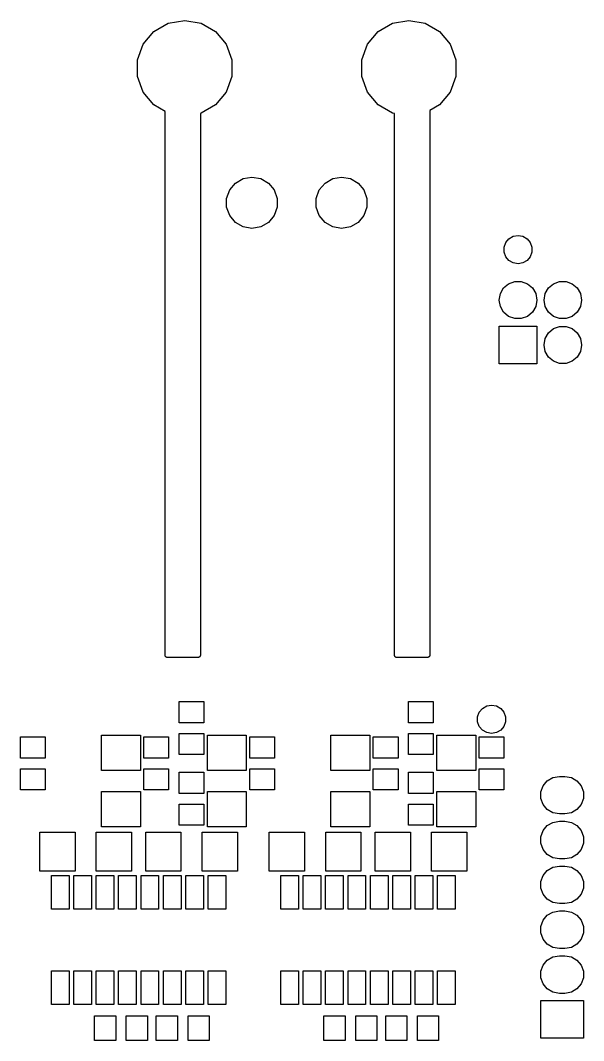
# Model space of a CAD drawing. Extents: x 0.3 to 75.7, y -92.2 to -1.9.
# Drawn here: x 43.8 to 75.7, y -59.7 to -1.9 of the extents above; entities that cross this region are included whole.
import ezdxf

# ---------------------------------------------------------------- set-up
doc = ezdxf.new("R2010")
doc.units = 0
doc.header["$MEASUREMENT"] = 0
doc.layers.add('BLACK', color=7, linetype='CONTINUOUS')

msp = doc.modelspace()

# ---------------------------------------------------------------- linework, layer by layer
at = {"layer": 'Black'}
for p, q in [((51.3678, -2.55378), (52.183, -2.08314)), ((52.183, -2.08314), (53.11, -1.91969)), ((53.11, -1.91969), (54.037, -2.08314)), ((54.037, -2.08314), (54.8522, -2.55378)), ((64.0678, -2.55378), (64.883, -2.08314)), ((64.883, -2.08314), (65.81, -1.91969)), ((65.81, -1.91969), (66.737, -2.08314)), ((66.737, -2.08314), (67.5522, -2.55378)), ((50.7628, -3.27484), (51.3678, -2.55378)), ((54.8522, -2.55378), (55.4572, -3.27484)), ((63.4628, -3.27484), (64.0678, -2.55378)), ((67.5522, -2.55378), (68.1572, -3.27484)), ((50.4409, -4.15936), (50.7628, -3.27484)), ((55.4572, -3.27484), (55.7791, -4.15936)), ((63.1409, -4.15936), (63.4628, -3.27484)), ((68.1572, -3.27484), (68.4791, -4.15936)), ((50.4409, -5.10064), (50.4409, -4.15936)), ((55.7791, -4.15936), (55.7791, -5.10064)), ((63.1409, -5.10064), (63.1409, -4.15936)), ((68.4791, -4.15936), (68.4791, -5.10064)), ((50.7628, -5.98516), (50.4409, -5.10064)), ((55.7791, -5.10064), (55.4572, -5.98516)), ((63.4628, -5.98516), (63.1409, -5.10064)), ((68.4791, -5.10064), (68.1572, -5.98516)), ((51.3678, -6.70622), (50.7628, -5.98516)), ((55.4572, -5.98516), (54.8522, -6.70622)), ((64.0678, -6.70622), (63.4628, -5.98516)), ((68.1572, -5.98516), (67.5522, -6.70622)), ((52, -7.0712), (51.3678, -6.70622)), ((54.8522, -6.70622), (54.037, -7.17686)), ((64.883, -7.17686), (64.0678, -6.70622)), ((67.5522, -6.70622), (67, -7.02501)), ((52, -37.873), (52, -7.0712)), ((54.037, -7.17686), (54, -7.18338)), ((54, -7.18338), (54, -37.873)), ((65, -7.19749), (64.883, -7.17686)), ((65, -37.873), (65, -7.19749)), ((67, -7.02501), (67, -37.873)), ((55.9844, -11.135), (56.4222, -10.8822)), ((56.4222, -10.8822), (56.92, -10.7945)), ((56.92, -10.7945), (57.4178, -10.8822)), ((57.4178, -10.8822), (57.8556, -11.135)), ((61.0644, -11.135), (61.5022, -10.8822)), ((61.5022, -10.8822), (62, -10.7945)), ((62, -10.7945), (62.4978, -10.8822)), ((62.4978, -10.8822), (62.9356, -11.135)), ((55.4866, -11.9972), (55.6595, -11.5222)), ((55.6595, -11.5222), (55.9844, -11.135)), ((57.8556, -11.135), (58.1805, -11.5222)), ((58.1805, -11.5222), (58.3534, -11.9972)), ((60.5666, -11.9972), (60.7395, -11.5222)), ((60.7395, -11.5222), (61.0644, -11.135)), ((62.9356, -11.135), (63.2605, -11.5222)), ((63.2605, -11.5222), (63.4334, -11.9972)), ((55.4866, -12.5028), (55.4866, -11.9972)), ((58.3534, -11.9972), (58.3534, -12.5028)), ((60.5666, -12.5028), (60.5666, -11.9972)), ((63.4334, -11.9972), (63.4334, -12.5028)), ((55.6595, -12.9778), (55.4866, -12.5028)), ((58.3534, -12.5028), (58.1805, -12.9778)), ((60.7395, -12.9778), (60.5666, -12.5028)), ((63.4334, -12.5028), (63.2605, -12.9778)), ((55.9844, -13.365), (55.6595, -12.9778)), ((58.1805, -12.9778), (57.8556, -13.365)), ((61.0644, -13.365), (60.7395, -12.9778)), ((63.2605, -12.9778), (62.9356, -13.365)), ((56.4222, -13.6178), (55.9844, -13.365)), ((56.92, -13.7055), (56.4222, -13.6178)), ((57.4178, -13.6178), (56.92, -13.7055)), ((57.8556, -13.365), (57.4178, -13.6178)), ((61.5022, -13.6178), (61.0644, -13.365)), ((62, -13.7055), (61.5022, -13.6178)), ((62.4978, -13.6178), (62, -13.7055)), ((62.9356, -13.365), (62.4978, -13.6178)), ((71.3045, -14.4985), (71.4838, -14.2848)), ((71.4838, -14.2848), (71.7253, -14.1454)), ((71.7253, -14.1454), (72, -14.0969)), ((72, -14.0969), (72.2747, -14.1454)), ((72.2747, -14.1454), (72.5162, -14.2848)), ((72.5162, -14.2848), (72.6955, -14.4985)), ((71.2091, -14.7606), (71.3045, -14.4985)), ((71.2091, -15.0394), (71.2091, -14.7606)), ((72.6955, -14.4985), (72.7909, -14.7606)), ((72.7909, -14.7606), (72.7909, -15.0394)), ((71.3045, -15.3015), (71.2091, -15.0394)), ((71.4838, -15.5152), (71.3045, -15.3015)), ((71.7253, -15.6546), (71.4838, -15.5152)), ((72.5162, -15.5152), (72.2747, -15.6546)), ((72.6955, -15.3015), (72.5162, -15.5152)), ((72.7909, -15.0394), (72.6955, -15.3015)), ((72, -15.7031), (71.7253, -15.6546)), ((72.2747, -15.6546), (72, -15.7031)), ((71.4682, -16.8348), (71.8153, -16.7085)), ((71.8153, -16.7085), (72.1847, -16.7085)), ((72.1847, -16.7085), (72.5318, -16.8348)), ((74.0082, -16.8348), (74.3553, -16.7085)), ((74.3553, -16.7085), (74.7247, -16.7085)), ((74.7247, -16.7085), (75.0718, -16.8348)), ((71.0005, -17.3922), (71.1852, -17.0723)), ((71.1852, -17.0723), (71.4682, -16.8348)), ((72.5318, -16.8348), (72.8148, -17.0723)), ((72.8148, -17.0723), (72.9995, -17.3922)), ((73.5405, -17.3922), (73.7252, -17.0723)), ((73.7252, -17.0723), (74.0082, -16.8348)), ((75.0718, -16.8348), (75.3548, -17.0723)), ((75.3548, -17.0723), (75.5395, -17.3922)), ((70.9364, -17.7559), (71.0005, -17.3922)), ((70.9364, -17.7641), (70.9364, -17.7559)), ((71.0005, -18.1278), (70.9364, -17.7641)), ((72.9995, -17.3922), (73.0636, -17.7559)), ((73.0636, -17.7641), (72.9995, -18.1278)), ((73.0636, -17.7559), (73.0636, -17.7641)), ((73.4764, -17.7559), (73.5405, -17.3922)), ((73.4764, -17.7641), (73.4764, -17.7559)), ((73.5405, -18.1278), (73.4764, -17.7641)), ((75.5395, -17.3922), (75.6036, -17.7559)), ((75.6036, -17.7641), (75.5395, -18.1278)), ((75.6036, -17.7559), (75.6036, -17.7641)), ((71.1852, -18.4477), (71.0005, -18.1278)), ((71.4682, -18.6852), (71.1852, -18.4477)), ((72.8148, -18.4477), (72.5318, -18.6852)), ((72.9995, -18.1278), (72.8148, -18.4477)), ((73.7252, -18.4477), (73.5405, -18.1278)), ((74.0082, -18.6852), (73.7252, -18.4477)), ((75.3548, -18.4477), (75.0718, -18.6852)), ((75.5395, -18.1278), (75.3548, -18.4477)), ((71.8153, -18.8115), (71.4682, -18.6852)), ((72.1847, -18.8115), (71.8153, -18.8115)), ((72.5318, -18.6852), (72.1847, -18.8115)), ((74.3553, -18.8115), (74.0082, -18.6852)), ((74.7247, -18.8115), (74.3553, -18.8115)), ((75.0718, -18.6852), (74.7247, -18.8115)), ((70.9364, -21.3636), (70.9364, -19.2364)), ((70.9364, -19.2364), (73.0636, -19.2364)), ((73.0636, -19.2364), (73.0636, -21.3636)), ((73.5405, -19.9322), (73.7252, -19.6123)), ((73.7252, -19.6123), (74.0082, -19.3748)), ((74.0082, -19.3748), (74.3553, -19.2485)), ((74.3553, -19.2485), (74.7247, -19.2485)), ((74.7247, -19.2485), (75.0718, -19.3748)), ((75.0718, -19.3748), (75.3548, -19.6123)), ((75.3548, -19.6123), (75.5395, -19.9322)), ((73.4764, -20.2959), (73.5405, -19.9322)), ((75.5395, -19.9322), (75.6036, -20.2959)), ((73.4764, -20.3041), (73.4764, -20.2959)), ((73.5405, -20.6678), (73.4764, -20.3041)), ((73.7252, -20.9877), (73.5405, -20.6678)), ((75.5395, -20.6678), (75.3548, -20.9877)), ((75.6036, -20.3041), (75.5395, -20.6678)), ((75.6036, -20.2959), (75.6036, -20.3041)), ((73.0636, -21.3636), (70.9364, -21.3636)), ((74.0082, -21.2252), (73.7252, -20.9877)), ((74.3553, -21.3515), (74.0082, -21.2252)), ((74.7247, -21.3515), (74.3553, -21.3515)), ((75.0718, -21.2252), (74.7247, -21.3515)), ((75.3548, -20.9877), (75.0718, -21.2252)), ((52.0019, -37.8839), (52, -37.873)), ((52.0019, -37.8951), (52.0019, -37.8839)), ((52.0057, -37.9055), (52.0019, -37.8951)), ((52.0077, -37.9164), (52.0057, -37.9055)), ((52.0132, -37.9261), (52.0077, -37.9164)), ((52.017, -37.9365), (52.0132, -37.9261)), ((52.0242, -37.945), (52.017, -37.9365)), ((52.0297, -37.9546), (52.0242, -37.945)), ((52.0382, -37.9618), (52.0297, -37.9546)), ((52.0454, -37.9703), (52.0382, -37.9618)), ((52.055, -37.9758), (52.0454, -37.9703)), ((52.0635, -37.983), (52.055, -37.9758)), ((52.0739, -37.9868), (52.0635, -37.983)), ((52.0836, -37.9923), (52.0739, -37.9868)), ((52.0945, -37.9943), (52.0836, -37.9923)), ((52.1049, -37.9981), (52.0945, -37.9943)), ((52.1161, -37.9981), (52.1049, -37.9981)), ((52.127, -38), (52.1161, -37.9981)), ((53.873, -38), (52.127, -38)), ((53.8839, -37.9981), (53.873, -38)), ((53.8951, -37.9981), (53.8839, -37.9981)), ((53.9055, -37.9943), (53.8951, -37.9981)), ((53.9164, -37.9923), (53.9055, -37.9943)), ((53.9261, -37.9868), (53.9164, -37.9923)), ((53.9365, -37.983), (53.9261, -37.9868)), ((53.945, -37.9758), (53.9365, -37.983)), ((53.9546, -37.9703), (53.945, -37.9758)), ((53.9618, -37.9618), (53.9546, -37.9703)), ((53.9703, -37.9546), (53.9618, -37.9618)), ((53.9758, -37.945), (53.9703, -37.9546)), ((53.983, -37.9365), (53.9758, -37.945)), ((53.9868, -37.9261), (53.983, -37.9365)), ((53.9923, -37.9164), (53.9868, -37.9261)), ((53.9943, -37.9055), (53.9923, -37.9164)), ((53.9981, -37.8951), (53.9943, -37.9055)), ((54, -37.873), (53.9981, -37.8839)), ((53.9981, -37.8839), (53.9981, -37.8951)), ((65.0019, -37.8839), (65, -37.873)), ((65.0019, -37.8951), (65.0019, -37.8839)), ((65.0057, -37.9055), (65.0019, -37.8951)), ((65.0077, -37.9164), (65.0057, -37.9055)), ((65.0132, -37.9261), (65.0077, -37.9164)), ((65.017, -37.9365), (65.0132, -37.9261)), ((65.0242, -37.945), (65.017, -37.9365)), ((65.0297, -37.9546), (65.0242, -37.945)), ((65.0382, -37.9618), (65.0297, -37.9546)), ((65.0454, -37.9703), (65.0382, -37.9618)), ((65.055, -37.9758), (65.0454, -37.9703)), ((65.0635, -37.983), (65.055, -37.9758)), ((65.0739, -37.9868), (65.0635, -37.983)), ((65.0836, -37.9923), (65.0739, -37.9868)), ((65.0945, -37.9943), (65.0836, -37.9923)), ((65.1049, -37.9981), (65.0945, -37.9943)), ((65.1161, -37.9981), (65.1049, -37.9981)), ((65.127, -38), (65.1161, -37.9981)), ((66.873, -38), (65.127, -38)), ((66.8839, -37.9981), (66.873, -38)), ((66.8951, -37.9981), (66.8839, -37.9981)), ((66.9055, -37.9943), (66.8951, -37.9981)), ((66.9164, -37.9923), (66.9055, -37.9943)), ((66.9261, -37.9868), (66.9164, -37.9923)), ((66.9365, -37.983), (66.9261, -37.9868)), ((66.945, -37.9758), (66.9365, -37.983)), ((66.9546, -37.9703), (66.945, -37.9758)), ((66.9618, -37.9618), (66.9546, -37.9703)), ((66.9703, -37.9546), (66.9618, -37.9618)), ((66.9758, -37.945), (66.9703, -37.9546)), ((66.983, -37.9365), (66.9758, -37.945)), ((66.9868, -37.9261), (66.983, -37.9365)), ((66.9923, -37.9164), (66.9868, -37.9261)), ((66.9943, -37.9055), (66.9923, -37.9164)), ((66.9981, -37.8951), (66.9943, -37.9055)), ((67, -37.873), (66.9981, -37.8839)), ((66.9981, -37.8839), (66.9981, -37.8951)), ((52.8, -41.7), (52.8, -40.5)), ((52.8, -40.5), (54.2, -40.5)), ((54.2, -40.5), (54.2, -41.7)), ((65.8, -41.7), (65.8, -40.5)), ((65.8, -40.5), (67.2, -40.5)), ((67.2, -40.5), (67.2, -41.7)), ((69.8045, -41.0985), (69.9838, -40.8848)), ((69.9838, -40.8848), (70.2253, -40.7454)), ((70.2253, -40.7454), (70.5, -40.6969)), ((70.5, -40.6969), (70.7747, -40.7454)), ((70.7747, -40.7454), (71.0162, -40.8848)), ((71.0162, -40.8848), (71.1955, -41.0985)), ((69.7091, -41.3606), (69.8045, -41.0985)), ((69.7091, -41.6394), (69.7091, -41.3606)), ((71.1955, -41.0985), (71.2909, -41.3606)), ((71.2909, -41.3606), (71.2909, -41.6394)), ((54.2, -41.7), (52.8, -41.7)), ((67.2, -41.7), (65.8, -41.7)), ((69.8045, -41.9015), (69.7091, -41.6394)), ((69.9838, -42.1152), (69.8045, -41.9015)), ((70.2253, -42.2546), (69.9838, -42.1152)), ((71.0162, -42.1152), (70.7747, -42.2546)), ((71.1955, -41.9015), (71.0162, -42.1152)), ((71.2909, -41.6394), (71.1955, -41.9015)), ((43.8, -43.7), (43.8, -42.5)), ((43.8, -42.5), (45.2, -42.5)), ((45.2, -42.5), (45.2, -43.7)), ((48.4, -44.4), (48.4, -42.4)), ((48.4, -42.4), (50.6, -42.4)), ((50.6, -42.4), (50.6, -44.4)), ((50.8, -43.7), (50.8, -42.5)), ((50.8, -42.5), (52.2, -42.5)), ((52.2, -42.5), (52.2, -43.7)), ((52.8, -43.5), (52.8, -42.3)), ((52.8, -42.3), (54.2, -42.3)), ((54.2, -42.3), (54.2, -43.5)), ((54.4, -44.4), (54.4, -42.4)), ((54.4, -42.4), (56.6, -42.4)), ((56.6, -42.4), (56.6, -44.4)), ((56.8, -43.7), (56.8, -42.5)), ((56.8, -42.5), (58.2, -42.5)), ((58.2, -42.5), (58.2, -43.7)), ((61.4, -44.4), (61.4, -42.4)), ((61.4, -42.4), (63.6, -42.4)), ((63.6, -42.4), (63.6, -44.4)), ((63.8, -43.7), (63.8, -42.5)), ((63.8, -42.5), (65.2, -42.5)), ((65.2, -42.5), (65.2, -43.7)), ((65.8, -43.5), (65.8, -42.3)), ((65.8, -42.3), (67.2, -42.3)), ((67.2, -42.3), (67.2, -43.5)), ((67.4, -44.4), (67.4, -42.4)), ((67.4, -42.4), (69.6, -42.4)), ((69.6, -42.4), (69.6, -44.4)), ((69.8, -43.7), (69.8, -42.5)), ((69.8, -42.5), (71.2, -42.5)), ((70.5, -42.3031), (70.2253, -42.2546)), ((70.7747, -42.2546), (70.5, -42.3031)), ((71.2, -42.5), (71.2, -43.7)), ((45.2, -43.7), (43.8, -43.7)), ((52.2, -43.7), (50.8, -43.7)), ((54.2, -43.5), (52.8, -43.5)), ((58.2, -43.7), (56.8, -43.7)), ((65.2, -43.7), (63.8, -43.7)), ((67.2, -43.5), (65.8, -43.5)), ((71.2, -43.7), (69.8, -43.7)), ((43.8, -45.5), (43.8, -44.3)), ((43.8, -44.3), (45.2, -44.3)), ((45.2, -44.3), (45.2, -45.5)), ((50.6, -44.4), (48.4, -44.4)), ((50.8, -45.5), (50.8, -44.3)), ((50.8, -44.3), (52.2, -44.3)), ((52.2, -44.3), (52.2, -45.5)), ((56.6, -44.4), (54.4, -44.4)), ((56.8, -45.5), (56.8, -44.3)), ((56.8, -44.3), (58.2, -44.3)), ((58.2, -44.3), (58.2, -45.5)), ((63.6, -44.4), (61.4, -44.4)), ((63.8, -45.5), (63.8, -44.3)), ((63.8, -44.3), (65.2, -44.3)), ((65.2, -44.3), (65.2, -45.5)), ((69.6, -44.4), (67.4, -44.4)), ((69.8, -45.5), (69.8, -44.3)), ((69.8, -44.3), (71.2, -44.3)), ((71.2, -44.3), (71.2, -45.5)), ((52.8, -45.7), (52.8, -44.5)), ((52.8, -44.5), (54.2, -44.5)), ((54.2, -44.5), (54.2, -45.7)), ((65.8, -45.7), (65.8, -44.5)), ((65.8, -44.5), (67.2, -44.5)), ((67.2, -44.5), (67.2, -45.7)), ((73.4218, -45.2682), (73.6593, -44.9852)), ((73.6593, -44.9852), (73.9792, -44.8005)), ((73.9792, -44.8005), (74.343, -44.7364)), ((74.343, -44.7364), (74.657, -44.7364)), ((74.657, -44.7364), (75.0208, -44.8005)), ((75.0208, -44.8005), (75.3407, -44.9852)), ((75.3407, -44.9852), (75.5781, -45.2682)), ((45.2, -45.5), (43.8, -45.5)), ((48.4, -47.6), (48.4, -45.6)), ((48.4, -45.6), (50.6, -45.6)), ((50.6, -45.6), (50.6, -47.6)), ((52.2, -45.5), (50.8, -45.5)), ((54.4, -47.6), (54.4, -45.6)), ((54.4, -45.6), (56.6, -45.6)), ((56.6, -45.6), (56.6, -47.6)), ((58.2, -45.5), (56.8, -45.5)), ((61.4, -47.6), (61.4, -45.6)), ((61.4, -45.6), (63.6, -45.6)), ((63.6, -45.6), (63.6, -47.6)), ((65.2, -45.5), (63.8, -45.5)), ((67.4, -47.6), (67.4, -45.6)), ((67.4, -45.6), (69.6, -45.6)), ((69.6, -45.6), (69.6, -47.6)), ((71.2, -45.5), (69.8, -45.5)), ((73.2955, -45.6153), (73.4218, -45.2682)), ((73.2955, -45.9847), (73.2955, -45.6153)), ((75.5781, -45.2682), (75.7045, -45.6153)), ((75.7045, -45.6153), (75.7045, -45.9847)), ((54.2, -45.7), (52.8, -45.7)), ((67.2, -45.7), (65.8, -45.7)), ((73.4218, -46.3318), (73.2955, -45.9847)), ((75.7045, -45.9847), (75.5781, -46.3318)), ((52.8, -47.5), (52.8, -46.3)), ((52.8, -46.3), (54.2, -46.3)), ((54.2, -46.3), (54.2, -47.5)), ((65.8, -47.5), (65.8, -46.3)), ((65.8, -46.3), (67.2, -46.3)), ((67.2, -46.3), (67.2, -47.5)), ((73.6593, -46.6148), (73.4218, -46.3318)), ((73.9792, -46.7995), (73.6593, -46.6148)), ((74.343, -46.8636), (73.9792, -46.7995)), ((75.0208, -46.7995), (74.657, -46.8636)), ((75.3407, -46.6148), (75.0208, -46.7995)), ((75.5781, -46.3318), (75.3407, -46.6148)), ((73.6593, -47.5252), (73.9792, -47.3405)), ((73.9792, -47.3405), (74.343, -47.2764)), ((74.657, -46.8636), (74.343, -46.8636)), ((74.343, -47.2764), (74.657, -47.2764)), ((74.657, -47.2764), (75.0208, -47.3405)), ((75.0208, -47.3405), (75.3407, -47.5252)), ((44.9, -50.1), (44.9, -47.9)), ((44.9, -47.9), (46.9, -47.9)), ((46.9, -47.9), (46.9, -50.1)), ((48.1, -50.1), (48.1, -47.9)), ((48.1, -47.9), (50.1, -47.9)), ((50.6, -47.6), (48.4, -47.6)), ((50.1, -47.9), (50.1, -50.1)), ((50.9, -50.1), (50.9, -47.9)), ((50.9, -47.9), (52.9, -47.9)), ((54.2, -47.5), (52.8, -47.5)), ((52.9, -47.9), (52.9, -50.1)), ((54.1, -50.1), (54.1, -47.9)), ((54.1, -47.9), (56.1, -47.9)), ((56.6, -47.6), (54.4, -47.6)), ((56.1, -47.9), (56.1, -50.1)), ((57.9, -50.1), (57.9, -47.9)), ((57.9, -47.9), (59.9, -47.9)), ((59.9, -47.9), (59.9, -50.1)), ((61.1, -50.1), (61.1, -47.9)), ((61.1, -47.9), (63.1, -47.9)), ((63.6, -47.6), (61.4, -47.6)), ((63.1, -47.9), (63.1, -50.1)), ((63.9, -50.1), (63.9, -47.9)), ((63.9, -47.9), (65.9, -47.9)), ((67.2, -47.5), (65.8, -47.5)), ((65.9, -47.9), (65.9, -50.1)), ((67.1, -50.1), (67.1, -47.9)), ((67.1, -47.9), (69.1, -47.9)), ((69.6, -47.6), (67.4, -47.6)), ((69.1, -47.9), (69.1, -50.1)), ((73.2955, -48.1553), (73.4218, -47.8082)), ((73.4218, -47.8082), (73.6593, -47.5252)), ((75.3407, -47.5252), (75.5781, -47.8082)), ((75.5781, -47.8082), (75.7045, -48.1553)), ((73.2955, -48.5247), (73.2955, -48.1553)), ((73.4218, -48.8718), (73.2955, -48.5247)), ((75.7045, -48.5247), (75.5781, -48.8718)), ((75.7045, -48.1553), (75.7045, -48.5247)), ((73.6593, -49.1548), (73.4218, -48.8718)), ((75.5781, -48.8718), (75.3407, -49.1548)), ((73.9792, -49.3395), (73.6593, -49.1548)), ((74.343, -49.4036), (73.9792, -49.3395)), ((74.657, -49.4036), (74.343, -49.4036)), ((75.0208, -49.3395), (74.657, -49.4036)), ((75.3407, -49.1548), (75.0208, -49.3395)), ((46.9, -50.1), (44.9, -50.1)), ((50.1, -50.1), (48.1, -50.1)), ((52.9, -50.1), (50.9, -50.1)), ((56.1, -50.1), (54.1, -50.1)), ((59.9, -50.1), (57.9, -50.1)), ((63.1, -50.1), (61.1, -50.1)), ((65.9, -50.1), (63.9, -50.1)), ((69.1, -50.1), (67.1, -50.1)), ((73.4218, -50.3482), (73.6593, -50.0652)), ((73.6593, -50.0652), (73.9792, -49.8805)), ((73.9792, -49.8805), (74.343, -49.8164)), ((74.343, -49.8164), (74.657, -49.8164)), ((74.657, -49.8164), (75.0208, -49.8805)), ((75.0208, -49.8805), (75.3407, -50.0652)), ((75.3407, -50.0652), (75.5781, -50.3482)), ((45.555, -52.25), (45.555, -50.35)), ((45.555, -50.35), (46.555, -50.35)), ((46.555, -50.35), (46.555, -52.25)), ((46.825, -52.25), (46.825, -50.35)), ((46.825, -50.35), (47.825, -50.35)), ((47.825, -50.35), (47.825, -52.25)), ((48.095, -52.25), (48.095, -50.35)), ((48.095, -50.35), (49.095, -50.35)), ((49.095, -50.35), (49.095, -52.25)), ((49.365, -52.25), (49.365, -50.35)), ((49.365, -50.35), (50.365, -50.35)), ((50.365, -50.35), (50.365, -52.25)), ((50.635, -52.25), (50.635, -50.35)), ((50.635, -50.35), (51.635, -50.35)), ((51.635, -50.35), (51.635, -52.25)), ((51.905, -52.25), (51.905, -50.35)), ((51.905, -50.35), (52.905, -50.35)), ((52.905, -50.35), (52.905, -52.25)), ((53.175, -52.25), (53.175, -50.35)), ((53.175, -50.35), (54.175, -50.35)), ((54.175, -50.35), (54.175, -52.25)), ((54.445, -52.25), (54.445, -50.35)), ((54.445, -50.35), (55.445, -50.35)), ((55.445, -50.35), (55.445, -52.25)), ((58.555, -52.25), (58.555, -50.35)), ((58.555, -50.35), (59.555, -50.35)), ((59.555, -50.35), (59.555, -52.25)), ((59.825, -52.25), (59.825, -50.35)), ((59.825, -50.35), (60.825, -50.35)), ((60.825, -50.35), (60.825, -52.25)), ((61.095, -52.25), (61.095, -50.35)), ((61.095, -50.35), (62.095, -50.35)), ((62.095, -50.35), (62.095, -52.25)), ((62.365, -52.25), (62.365, -50.35)), ((62.365, -50.35), (63.365, -50.35)), ((63.365, -50.35), (63.365, -52.25)), ((63.635, -52.25), (63.635, -50.35)), ((63.635, -50.35), (64.635, -50.35)), ((64.635, -50.35), (64.635, -52.25)), ((64.905, -52.25), (64.905, -50.35)), ((64.905, -50.35), (65.905, -50.35)), ((65.905, -50.35), (65.905, -52.25)), ((66.175, -52.25), (66.175, -50.35)), ((66.175, -50.35), (67.175, -50.35)), ((67.175, -50.35), (67.175, -52.25)), ((67.445, -52.25), (67.445, -50.35)), ((67.445, -50.35), (68.445, -50.35)), ((68.445, -50.35), (68.445, -52.25)), ((73.2955, -50.6953), (73.4218, -50.3482)), ((73.2955, -51.0647), (73.2955, -50.6953)), ((75.5781, -50.3482), (75.7045, -50.6953)), ((75.7045, -50.6953), (75.7045, -51.0647)), ((73.4218, -51.4118), (73.2955, -51.0647)), ((73.6593, -51.6948), (73.4218, -51.4118)), ((75.5781, -51.4118), (75.3407, -51.6948)), ((75.7045, -51.0647), (75.5781, -51.4118)), ((73.9792, -51.8795), (73.6593, -51.6948)), ((74.343, -51.9436), (73.9792, -51.8795)), ((74.657, -51.9436), (74.343, -51.9436)), ((75.0208, -51.8795), (74.657, -51.9436)), ((75.3407, -51.6948), (75.0208, -51.8795)), ((46.555, -52.25), (45.555, -52.25)), ((47.825, -52.25), (46.825, -52.25)), ((49.095, -52.25), (48.095, -52.25)), ((50.365, -52.25), (49.365, -52.25)), ((51.635, -52.25), (50.635, -52.25)), ((52.905, -52.25), (51.905, -52.25)), ((54.175, -52.25), (53.175, -52.25)), ((55.445, -52.25), (54.445, -52.25)), ((59.555, -52.25), (58.555, -52.25)), ((60.825, -52.25), (59.825, -52.25)), ((62.095, -52.25), (61.095, -52.25)), ((63.365, -52.25), (62.365, -52.25)), ((64.635, -52.25), (63.635, -52.25)), ((65.905, -52.25), (64.905, -52.25)), ((67.175, -52.25), (66.175, -52.25)), ((68.445, -52.25), (67.445, -52.25)), ((73.6593, -52.6052), (73.9792, -52.4205)), ((73.9792, -52.4205), (74.343, -52.3564)), ((74.343, -52.3564), (74.657, -52.3564)), ((74.657, -52.3564), (75.0208, -52.4205)), ((75.0208, -52.4205), (75.3407, -52.6052)), ((73.2955, -53.2353), (73.4218, -52.8882)), ((73.4218, -52.8882), (73.6593, -52.6052)), ((75.3407, -52.6052), (75.5781, -52.8882)), ((75.5781, -52.8882), (75.7045, -53.2353)), ((73.2955, -53.6047), (73.2955, -53.2353)), ((73.4218, -53.9518), (73.2955, -53.6047)), ((75.7045, -53.6047), (75.5781, -53.9518)), ((75.7045, -53.2353), (75.7045, -53.6047)), ((73.6593, -54.2348), (73.4218, -53.9518)), ((73.9792, -54.4195), (73.6593, -54.2348)), ((75.3407, -54.2348), (75.0208, -54.4195)), ((75.5781, -53.9518), (75.3407, -54.2348)), ((74.343, -54.4836), (73.9792, -54.4195)), ((74.657, -54.4836), (74.343, -54.4836)), ((75.0208, -54.4195), (74.657, -54.4836)), ((73.2955, -55.7753), (73.4218, -55.4282)), ((73.4218, -55.4282), (73.6593, -55.1452)), ((73.6593, -55.1452), (73.9792, -54.9605)), ((73.9792, -54.9605), (74.343, -54.8964)), ((74.343, -54.8964), (74.657, -54.8964)), ((74.657, -54.8964), (75.0208, -54.9605)), ((75.0208, -54.9605), (75.3407, -55.1452)), ((75.3407, -55.1452), (75.5781, -55.4282)), ((75.5781, -55.4282), (75.7045, -55.7753)), ((45.555, -57.65), (45.555, -55.75)), ((45.555, -55.75), (46.555, -55.75)), ((46.555, -55.75), (46.555, -57.65)), ((46.825, -57.65), (46.825, -55.75)), ((46.825, -55.75), (47.825, -55.75)), ((47.825, -55.75), (47.825, -57.65)), ((48.095, -57.65), (48.095, -55.75)), ((48.095, -55.75), (49.095, -55.75)), ((49.095, -55.75), (49.095, -57.65)), ((49.365, -57.65), (49.365, -55.75)), ((49.365, -55.75), (50.365, -55.75)), ((50.365, -55.75), (50.365, -57.65)), ((50.635, -57.65), (50.635, -55.75)), ((50.635, -55.75), (51.635, -55.75)), ((51.635, -55.75), (51.635, -57.65)), ((51.905, -57.65), (51.905, -55.75)), ((51.905, -55.75), (52.905, -55.75)), ((52.905, -55.75), (52.905, -57.65)), ((53.175, -57.65), (53.175, -55.75)), ((53.175, -55.75), (54.175, -55.75)), ((54.175, -55.75), (54.175, -57.65)), ((54.445, -57.65), (54.445, -55.75)), ((54.445, -55.75), (55.445, -55.75)), ((55.445, -55.75), (55.445, -57.65)), ((58.555, -57.65), (58.555, -55.75)), ((58.555, -55.75), (59.555, -55.75)), ((59.555, -55.75), (59.555, -57.65)), ((59.825, -57.65), (59.825, -55.75)), ((59.825, -55.75), (60.825, -55.75)), ((60.825, -55.75), (60.825, -57.65)), ((61.095, -57.65), (61.095, -55.75)), ((61.095, -55.75), (62.095, -55.75)), ((62.095, -55.75), (62.095, -57.65)), ((62.365, -57.65), (62.365, -55.75)), ((62.365, -55.75), (63.365, -55.75)), ((63.365, -55.75), (63.365, -57.65)), ((63.635, -57.65), (63.635, -55.75)), ((63.635, -55.75), (64.635, -55.75)), ((64.635, -55.75), (64.635, -57.65)), ((64.905, -57.65), (64.905, -55.75)), ((64.905, -55.75), (65.905, -55.75)), ((65.905, -55.75), (65.905, -57.65)), ((66.175, -57.65), (66.175, -55.75)), ((66.175, -55.75), (67.175, -55.75)), ((67.175, -55.75), (67.175, -57.65)), ((67.445, -57.65), (67.445, -55.75)), ((67.445, -55.75), (68.445, -55.75)), ((68.445, -55.75), (68.445, -57.65)), ((73.2955, -56.1447), (73.2955, -55.7753)), ((75.7045, -55.7753), (75.7045, -56.1447)), ((73.4218, -56.4918), (73.2955, -56.1447)), ((73.6593, -56.7748), (73.4218, -56.4918)), ((75.5781, -56.4918), (75.3407, -56.7748)), ((75.7045, -56.1447), (75.5781, -56.4918)), ((73.9792, -56.9595), (73.6593, -56.7748)), ((74.343, -57.0236), (73.9792, -56.9595)), ((74.657, -57.0236), (74.343, -57.0236)), ((75.0208, -56.9595), (74.657, -57.0236)), ((75.3407, -56.7748), (75.0208, -56.9595)), ((46.555, -57.65), (45.555, -57.65)), ((47.825, -57.65), (46.825, -57.65)), ((49.095, -57.65), (48.095, -57.65)), ((50.365, -57.65), (49.365, -57.65)), ((51.635, -57.65), (50.635, -57.65)), ((52.905, -57.65), (51.905, -57.65)), ((54.175, -57.65), (53.175, -57.65)), ((55.445, -57.65), (54.445, -57.65)), ((59.555, -57.65), (58.555, -57.65)), ((60.825, -57.65), (59.825, -57.65)), ((62.095, -57.65), (61.095, -57.65)), ((63.365, -57.65), (62.365, -57.65)), ((64.635, -57.65), (63.635, -57.65)), ((65.905, -57.65), (64.905, -57.65)), ((67.175, -57.65), (66.175, -57.65)), ((68.445, -57.65), (67.445, -57.65)), ((73.284, -59.5636), (73.284, -57.4364)), ((73.284, -57.4364), (75.716, -57.4364)), ((75.716, -57.4364), (75.716, -59.5636)), ((48, -59.7), (48, -58.3)), ((48, -58.3), (49.2, -58.3)), ((49.2, -58.3), (49.2, -59.7)), ((49.8, -59.7), (49.8, -58.3)), ((49.8, -58.3), (51, -58.3)), ((51, -58.3), (51, -59.7)), ((51.5, -59.7), (51.5, -58.3)), ((51.5, -58.3), (52.7, -58.3)), ((52.7, -58.3), (52.7, -59.7)), ((53.3, -59.7), (53.3, -58.3)), ((53.3, -58.3), (54.5, -58.3)), ((54.5, -58.3), (54.5, -59.7)), ((61, -59.7), (61, -58.3)), ((61, -58.3), (62.2, -58.3)), ((62.2, -58.3), (62.2, -59.7)), ((62.8, -59.7), (62.8, -58.3)), ((62.8, -58.3), (64, -58.3)), ((64, -58.3), (64, -59.7)), ((64.5, -59.7), (64.5, -58.3)), ((64.5, -58.3), (65.7, -58.3)), ((65.7, -58.3), (65.7, -59.7)), ((66.3, -59.7), (66.3, -58.3)), ((66.3, -58.3), (67.5, -58.3)), ((67.5, -58.3), (67.5, -59.7)), ((49.2, -59.7), (48, -59.7)), ((51, -59.7), (49.8, -59.7)), ((52.7, -59.7), (51.5, -59.7)), ((54.5, -59.7), (53.3, -59.7)), ((62.2, -59.7), (61, -59.7)), ((64, -59.7), (62.8, -59.7)), ((65.7, -59.7), (64.5, -59.7)), ((67.5, -59.7), (66.3, -59.7)), ((75.716, -59.5636), (73.284, -59.5636))]:
    msp.add_line(p, q, dxfattribs=at)

doc.saveas('drawing.dxf')
